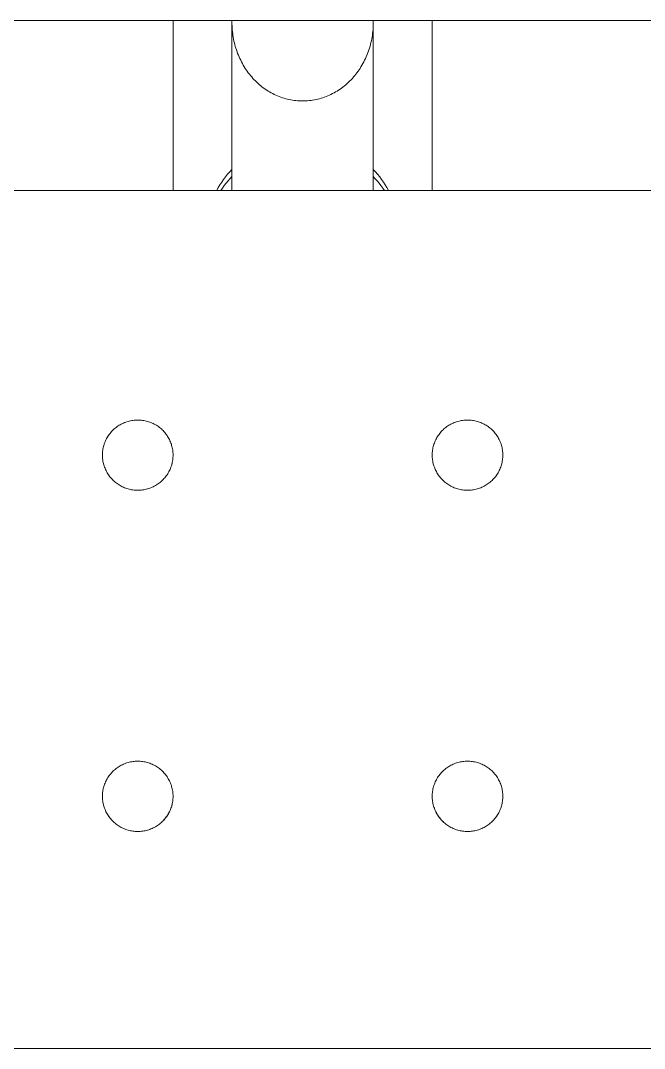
# Model space of a CAD drawing. Header units: millimetres. Extents: x -253 to 4295, y -442 to 2895.
# Drawn here: x 1480 to 1612.4, y 1041.9 to 1260 of the extents above; entities that cross this region are included whole.
import ezdxf

# ---------------------------------------------------------------- set-up
doc = ezdxf.new("R2010")
doc.units = ezdxf.units.MM
doc.layers.add('ZANO_R', color=7, linetype='Continuous', lineweight=0)

msp = doc.modelspace()

# ---------------------------------------------------------------- linework, layer by layer
at = {"layer": 'ZANO_R'}
for p, q in [((1734.83, 1260.02), (-45.17, 1260.02)), ((1512.33, 1223.97), (1512.33, 1260.02)), ((1524.83, 1255.82), (1524.83, 1260.02)), ((1524.83, 1259.34), (1524.84, 1258.93)), ((1524.83, 1223.97), (1524.83, 1259.34)), ((1524.84, 1258.93), (1524.86, 1258.52)), ((1524.86, 1258.52), (1524.89, 1258.11)), ((1554.78, 1258.13), (1554.8, 1258.53)), ((1554.8, 1258.53), (1554.82, 1258.94)), ((1554.82, 1258.94), (1554.83, 1259.34)), ((1554.83, 1254.67), (1554.83, 1260.02)), ((1554.83, 1223.97), (1554.83, 1259.34)), ((1567.33, 1223.97), (1567.33, 1260.02)), ((1524.89, 1258.11), (1524.93, 1257.7)), ((1524.93, 1257.7), (1524.98, 1257.29)), ((1524.98, 1257.29), (1525.03, 1256.88)), ((1525.03, 1256.88), (1525.1, 1256.47)), ((1525.1, 1256.47), (1525.17, 1256.07)), ((1554.51, 1256.14), (1554.58, 1256.53)), ((1554.58, 1256.53), (1554.64, 1256.93)), ((1554.64, 1256.93), (1554.69, 1257.33)), ((1554.69, 1257.33), (1554.74, 1257.73)), ((1554.74, 1257.73), (1554.78, 1258.13)), ((1524.83, 1254.67), (1524.83, 1255.44)), ((1524.83, 1254.67), (1524.83, 1254.7)), ((1524.83, 1253.89), (1524.83, 1254.28)), ((1525.17, 1256.07), (1525.25, 1255.68)), ((1525.25, 1255.68), (1525.34, 1255.3)), ((1525.34, 1255.3), (1525.44, 1254.92)), ((1525.44, 1254.92), (1525.54, 1254.54)), ((1525.54, 1254.54), (1525.65, 1254.16)), ((1525.65, 1254.16), (1525.77, 1253.79)), ((1553.9, 1253.8), (1554.02, 1254.18)), ((1554.02, 1254.18), (1554.14, 1254.57)), ((1554.14, 1254.57), (1554.24, 1254.96)), ((1554.24, 1254.96), (1554.34, 1255.35)), ((1554.34, 1255.35), (1554.43, 1255.74)), ((1554.43, 1255.74), (1554.51, 1256.14)), ((1524.83, 1252.75), (1524.83, 1253.13)), ((1524.83, 1251.62), (1524.83, 1252)), ((1525.77, 1253.79), (1525.9, 1253.41)), ((1525.9, 1253.41), (1526.04, 1253.04)), ((1526.04, 1253.04), (1526.19, 1252.67)), ((1526.19, 1252.67), (1526.34, 1252.31)), ((1526.34, 1252.31), (1526.51, 1251.95)), ((1526.51, 1251.95), (1526.68, 1251.59)), ((1552.99, 1251.59), (1553.16, 1251.95)), ((1553.16, 1251.95), (1553.32, 1252.31)), ((1553.32, 1252.31), (1553.48, 1252.68)), ((1553.48, 1252.68), (1553.63, 1253.04)), ((1553.63, 1253.04), (1553.77, 1253.42)), ((1553.77, 1253.42), (1553.9, 1253.8)), ((1554.83, 1252.75), (1554.83, 1253.51)), ((1554.83, 1252), (1554.83, 1252.37)), ((1524.83, 1250.51), (1524.83, 1251.25)), ((1524.83, 1249.41), (1524.83, 1249.77)), ((1526.68, 1251.59), (1526.86, 1251.24)), ((1526.86, 1251.24), (1527.04, 1250.89)), ((1527.04, 1250.89), (1527.24, 1250.54)), ((1527.24, 1250.54), (1527.44, 1250.2)), ((1527.44, 1250.2), (1527.65, 1249.88)), ((1527.65, 1249.88), (1527.86, 1249.56)), ((1551.81, 1249.56), (1552.02, 1249.88)), ((1552.02, 1249.88), (1552.22, 1250.2)), ((1552.22, 1250.2), (1552.43, 1250.54)), ((1552.43, 1250.54), (1552.62, 1250.89)), ((1552.62, 1250.89), (1552.81, 1251.24)), ((1552.81, 1251.24), (1552.99, 1251.59)), ((1554.83, 1250.51), (1554.83, 1251.25)), ((1524.83, 1248.68), (1524.83, 1249.05)), ((1524.83, 1247.97), (1524.83, 1248.33)), ((1524.83, 1248.26), (1524.83, 1248.33)), ((1527.86, 1249.56), (1528.08, 1249.25)), ((1528.08, 1249.25), (1528.3, 1248.94)), ((1528.3, 1248.94), (1528.54, 1248.64)), ((1528.54, 1248.64), (1528.77, 1248.34)), ((1528.77, 1248.34), (1529.02, 1248.05)), ((1529.02, 1248.05), (1529.28, 1247.76)), ((1529.28, 1247.76), (1529.54, 1247.48)), ((1529.54, 1247.48), (1529.81, 1247.2)), ((1549.85, 1247.2), (1550.13, 1247.48)), ((1550.13, 1247.48), (1550.39, 1247.76)), ((1550.39, 1247.76), (1550.64, 1248.05)), ((1550.64, 1248.05), (1550.89, 1248.34)), ((1550.89, 1248.34), (1551.13, 1248.64)), ((1551.13, 1248.64), (1551.36, 1248.94)), ((1551.36, 1248.94), (1551.59, 1249.25)), ((1551.59, 1249.25), (1551.81, 1249.56)), ((1554.83, 1248.68), (1554.83, 1249.41)), ((1554.83, 1247.61), (1554.83, 1247.97)), ((1524.83, 1246.55), (1524.83, 1247.26)), ((1524.83, 1245.86), (1524.83, 1246.2)), ((1524.83, 1245.17), (1524.83, 1245.51)), ((1529.81, 1247.2), (1530.09, 1246.93)), ((1530.09, 1246.93), (1530.38, 1246.67)), ((1530.38, 1246.67), (1530.67, 1246.41)), ((1530.67, 1246.41), (1530.97, 1246.16)), ((1530.97, 1246.16), (1531.27, 1245.92)), ((1531.27, 1245.92), (1531.59, 1245.69)), ((1531.59, 1245.69), (1531.89, 1245.47)), ((1531.89, 1245.47), (1532.2, 1245.27)), ((1547.47, 1245.27), (1547.78, 1245.47)), ((1547.78, 1245.47), (1548.08, 1245.69)), ((1548.08, 1245.69), (1548.39, 1245.92)), ((1548.39, 1245.92), (1548.7, 1246.16)), ((1548.7, 1246.16), (1549, 1246.41)), ((1549, 1246.41), (1549.29, 1246.67)), ((1549.29, 1246.67), (1549.57, 1246.93)), ((1549.57, 1246.93), (1549.85, 1247.2)), ((1554.83, 1246.55), (1554.83, 1246.9)), ((1554.83, 1245.17), (1554.83, 1245.51)), ((1524.83, 1244.14), (1524.83, 1244.82)), ((1524.83, 1244.14), (1524.83, 1244.39)), ((1524.83, 1242.47), (1524.83, 1243.14)), ((1532.2, 1245.27), (1532.51, 1245.07)), ((1532.51, 1245.07), (1532.83, 1244.87)), ((1532.83, 1244.87), (1533.16, 1244.69)), ((1533.16, 1244.69), (1533.48, 1244.52)), ((1533.48, 1244.52), (1533.82, 1244.35)), ((1533.82, 1244.35), (1534.15, 1244.19)), ((1534.15, 1244.19), (1534.5, 1244.04)), ((1534.5, 1244.04), (1534.85, 1243.9)), ((1534.85, 1243.9), (1535.2, 1243.77)), ((1535.2, 1243.77), (1535.55, 1243.65)), ((1535.55, 1243.65), (1535.91, 1243.53)), ((1535.91, 1243.53), (1536.27, 1243.43)), ((1536.27, 1243.43), (1536.63, 1243.34)), ((1536.63, 1243.34), (1537, 1243.25)), ((1537, 1243.25), (1537.35, 1243.19)), ((1537.35, 1243.19), (1537.7, 1243.12)), ((1537.7, 1243.12), (1538.05, 1243.07)), ((1541.61, 1243.07), (1541.96, 1243.12)), ((1541.96, 1243.12), (1542.32, 1243.19)), ((1542.32, 1243.19), (1542.67, 1243.25)), ((1542.67, 1243.25), (1543.03, 1243.34)), ((1543.03, 1243.34), (1543.39, 1243.43)), ((1543.39, 1243.43), (1543.76, 1243.53)), ((1543.76, 1243.53), (1544.11, 1243.65)), ((1544.11, 1243.65), (1544.47, 1243.77)), ((1544.47, 1243.77), (1544.82, 1243.9)), ((1544.82, 1243.9), (1545.17, 1244.04)), ((1545.17, 1244.04), (1545.51, 1244.19)), ((1545.51, 1244.19), (1545.85, 1244.35)), ((1545.85, 1244.35), (1546.18, 1244.52)), ((1546.18, 1244.52), (1546.51, 1244.69)), ((1546.51, 1244.69), (1546.83, 1244.87)), ((1546.83, 1244.87), (1547.15, 1245.07)), ((1547.15, 1245.07), (1547.47, 1245.27)), ((1554.83, 1244.48), (1554.83, 1244.82)), ((1554.83, 1243.47), (1554.83, 1243.81)), ((1524.83, 1242.8), (1524.83, 1242.83)), ((1524.83, 1240.84), (1524.83, 1241.48)), ((1524.83, 1241.16), (1524.83, 1241.26)), ((1524.83, 1241.26), (1524.83, 1238.12)), ((1538.05, 1243.07), (1538.41, 1243.03)), ((1538.41, 1243.03), (1538.76, 1243)), ((1538.76, 1243), (1539.12, 1242.98)), ((1539.12, 1242.98), (1539.48, 1242.96)), ((1539.48, 1242.96), (1539.83, 1242.96)), ((1539.83, 1242.96), (1540.19, 1242.96)), ((1540.19, 1242.96), (1540.55, 1242.98)), ((1540.55, 1242.98), (1540.9, 1243)), ((1540.9, 1243), (1541.26, 1243.03)), ((1541.26, 1243.03), (1541.61, 1243.07)), ((1554.83, 1242.47), (1554.83, 1242.8)), ((1554.83, 1241.81), (1554.83, 1242.14)), ((1554.83, 1240.52), (1554.83, 1241.16)), ((1554.83, 1241.16), (1554.83, 1228.62)), ((1524.83, 1240.84), (1524.83, 1240.52)), ((1524.83, 1239.25), (1524.83, 1239.88)), ((1524.83, 1239.56), (1524.83, 1239.69)), ((1524.83, 1239.25), (1524.83, 1238.94)), ((1554.83, 1240.81), (1554.83, 1239.56)), ((1554.83, 1238.94), (1554.83, 1239.56)), ((1524.83, 1237.71), (1524.83, 1238.32)), ((1524.83, 1238.01), (1524.83, 1238.12)), ((1524.83, 1238.11), (1524.83, 1234.96)), ((1524.83, 1237.71), (1524.83, 1237.4)), ((1524.83, 1236.21), (1524.83, 1236.8)), ((1554.83, 1238.49), (1554.83, 1238.01)), ((1554.83, 1237.4), (1554.83, 1238.01)), ((1554.83, 1236.8), (1554.83, 1236.51)), ((1524.83, 1236.51), (1524.83, 1236.54)), ((1524.83, 1235.92), (1524.83, 1235.63)), ((1524.83, 1234.76), (1524.83, 1235.05)), ((1524.83, 1234.84), (1524.83, 1231.78)), ((1524.83, 1234.48), (1524.83, 1234.2)), ((1554.83, 1236.21), (1554.83, 1236.51)), ((1554.83, 1235.63), (1554.83, 1235.92)), ((1554.83, 1234.76), (1554.83, 1235.05)), ((1554.83, 1235.05), (1554.83, 1234.96)), ((1554.83, 1234.2), (1554.83, 1234.48)), ((1524.83, 1233.09), (1524.83, 1233.64)), ((1524.83, 1233.36), (1524.83, 1233.37)), ((1524.83, 1232.81), (1524.83, 1232.54)), ((1554.83, 1233.64), (1554.83, 1233.36)), ((1554.83, 1233.09), (1554.83, 1233.36)), ((1554.83, 1232.54), (1554.83, 1232.81)), ((1524.83, 1231.48), (1524.83, 1232.01)), ((1524.83, 1231.74), (1524.83, 1230.18)), ((1524.83, 1231.22), (1524.83, 1230.96)), ((1524.83, 1229.94), (1524.83, 1230.19)), ((1524.83, 1229.94), (1524.83, 1230.18)), ((1524.83, 1230.18), (1524.83, 1228.62)), ((1554.83, 1231.48), (1554.83, 1232.01)), ((1554.83, 1232.01), (1554.83, 1231.79)), ((1554.83, 1230.96), (1554.83, 1231.22)), ((1554.83, 1229.94), (1554.83, 1230.19)), ((1554.83, 1230.19), (1554.83, 1230.19)), ((1523.91, 1227.4), (1524.36, 1227.92)), ((1524.36, 1227.92), (1524.83, 1228.43)), ((1524.83, 1229.69), (1524.83, 1229.44)), ((1524.83, 1228), (1524.83, 1228.71)), ((1524.83, 1228.43), (1524.83, 1227.06)), ((1524.83, 1228), (1524.83, 1227.77)), ((1554.83, 1229.44), (1554.83, 1229.69)), ((1554.83, 1227.77), (1554.83, 1228.71)), ((1554.83, 1228.43), (1555.3, 1227.92)), ((1554.83, 1228.43), (1554.83, 1227.06)), ((1555.3, 1227.92), (1555.75, 1227.4)), ((1522.29, 1225.16), (1522.66, 1225.74)), ((1522.66, 1225.74), (1523.06, 1226.31)), ((1523.06, 1226.31), (1523.48, 1226.86)), ((1523.48, 1226.86), (1523.91, 1227.4)), ((1523.59, 1225.5), (1523.99, 1225.99)), ((1523.99, 1225.99), (1524.4, 1226.47)), ((1524.4, 1226.47), (1524.83, 1226.93)), ((1524.83, 1226.63), (1524.83, 1227.31)), ((1524.83, 1226.93), (1524.83, 1225.49)), ((1524.83, 1226.41), (1524.83, 1226.19)), ((1554.83, 1226.63), (1554.83, 1227.31)), ((1554.83, 1226.93), (1555.26, 1226.47)), ((1554.83, 1226.93), (1554.83, 1223.97)), ((1554.83, 1226.19), (1554.83, 1226.41)), ((1555.26, 1226.47), (1555.68, 1225.99)), ((1555.68, 1225.99), (1556.08, 1225.5)), ((1555.75, 1227.4), (1556.19, 1226.86)), ((1556.19, 1226.86), (1556.6, 1226.31)), ((1556.6, 1226.31), (1557, 1225.74)), ((1557, 1225.74), (1557.38, 1225.16)), ((-45.17, 1223.97), (1734.83, 1223.97)), ((1521.59, 1223.97), (1521.93, 1224.57)), ((1521.93, 1224.57), (1522.29, 1225.16)), ((1522.48, 1223.97), (1522.84, 1224.49)), ((1522.84, 1224.49), (1523.21, 1225)), ((1523.21, 1225), (1523.59, 1225.5)), ((1524.83, 1225.33), (1524.83, 1225.54)), ((1524.83, 1225.33), (1524.83, 1225.37)), ((1524.83, 1225.37), (1524.83, 1223.97)), ((1524.83, 1224.92), (1524.83, 1224.71)), ((1524.83, 1224.51), (1524.83, 1223.97)), ((1524.83, 1223.97), (1524.83, 1224.31)), ((1554.83, 1225.33), (1554.83, 1225.54)), ((1554.83, 1225.38), (1554.83, 1225.33)), ((1554.83, 1224.71), (1554.83, 1224.92)), ((1554.83, 1223.97), (1554.83, 1224.51)), ((1556.08, 1225.5), (1556.46, 1225)), ((1556.46, 1225), (1556.83, 1224.49)), ((1556.83, 1224.49), (1557.18, 1223.97)), ((1557.38, 1225.16), (1557.74, 1224.57)), ((1557.74, 1224.57), (1558.08, 1223.97)), ((1499.83, 1173.37), (1499.64, 1173.19)), ((1500.02, 1173.54), (1499.83, 1173.37)), ((1500.23, 1173.7), (1500.02, 1173.54)), ((1500.44, 1173.86), (1500.23, 1173.7)), ((1500.65, 1174.01), (1500.44, 1173.86)), ((1500.87, 1174.15), (1500.65, 1174.01)), ((1501.09, 1174.28), (1500.87, 1174.15)), ((1501.32, 1174.41), (1501.09, 1174.28)), ((1501.56, 1174.52), (1501.32, 1174.41)), ((1501.79, 1174.63), (1501.56, 1174.52)), ((1502.03, 1174.73), (1501.79, 1174.63)), ((1502.28, 1174.83), (1502.03, 1174.73)), ((1502.52, 1174.91), (1502.28, 1174.83)), ((1502.77, 1174.98), (1502.52, 1174.91)), ((1503.03, 1175.05), (1502.77, 1174.98)), ((1503.28, 1175.11), (1503.03, 1175.05)), ((1503.54, 1175.16), (1503.28, 1175.11)), ((1503.79, 1175.2), (1503.54, 1175.16)), ((1504.05, 1175.23), (1503.79, 1175.2)), ((1504.31, 1175.25), (1504.05, 1175.23)), ((1504.57, 1175.26), (1504.31, 1175.25)), ((1504.83, 1175.27), (1504.57, 1175.26)), ((1505.09, 1175.26), (1504.83, 1175.27)), ((1505.35, 1175.25), (1505.09, 1175.26)), ((1505.61, 1175.23), (1505.35, 1175.25)), ((1505.87, 1175.2), (1505.61, 1175.23)), ((1506.13, 1175.16), (1505.87, 1175.2)), ((1506.39, 1175.11), (1506.13, 1175.16)), ((1506.64, 1175.05), (1506.39, 1175.11)), ((1506.89, 1174.98), (1506.64, 1175.05)), ((1507.14, 1174.91), (1506.89, 1174.98)), ((1507.39, 1174.83), (1507.14, 1174.91)), ((1507.63, 1174.73), (1507.39, 1174.83)), ((1507.87, 1174.63), (1507.63, 1174.73)), ((1508.11, 1174.52), (1507.87, 1174.63)), ((1508.34, 1174.41), (1508.11, 1174.52)), ((1508.57, 1174.28), (1508.34, 1174.41)), ((1508.8, 1174.15), (1508.57, 1174.28)), ((1509.01, 1174.01), (1508.8, 1174.15)), ((1509.23, 1173.86), (1509.01, 1174.01)), ((1509.44, 1173.7), (1509.23, 1173.86)), ((1509.64, 1173.54), (1509.44, 1173.7)), ((1509.84, 1173.37), (1509.64, 1173.54)), ((1510.03, 1173.19), (1509.84, 1173.37)), ((1569.64, 1173.19), (1569.83, 1173.37)), ((1569.83, 1173.37), (1570.02, 1173.54)), ((1570.02, 1173.54), (1570.23, 1173.7)), ((1570.23, 1173.7), (1570.44, 1173.86)), ((1570.44, 1173.86), (1570.65, 1174.01)), ((1570.65, 1174.01), (1570.87, 1174.15)), ((1570.87, 1174.15), (1571.09, 1174.28)), ((1571.09, 1174.28), (1571.32, 1174.41)), ((1571.32, 1174.41), (1571.56, 1174.52)), ((1571.56, 1174.52), (1571.79, 1174.63)), ((1571.79, 1174.63), (1572.03, 1174.73)), ((1572.03, 1174.73), (1572.28, 1174.83)), ((1572.28, 1174.83), (1572.52, 1174.91)), ((1572.52, 1174.91), (1572.77, 1174.98)), ((1572.77, 1174.98), (1573.03, 1175.05)), ((1573.03, 1175.05), (1573.28, 1175.11)), ((1573.28, 1175.11), (1573.54, 1175.16)), ((1573.54, 1175.16), (1573.79, 1175.2)), ((1573.79, 1175.2), (1574.05, 1175.23)), ((1574.05, 1175.23), (1574.31, 1175.25)), ((1574.31, 1175.25), (1574.57, 1175.26)), ((1574.57, 1175.26), (1574.83, 1175.27)), ((1574.83, 1175.27), (1575.09, 1175.26)), ((1575.09, 1175.26), (1575.35, 1175.25)), ((1575.35, 1175.25), (1575.61, 1175.23)), ((1575.61, 1175.23), (1575.87, 1175.2)), ((1575.87, 1175.2), (1576.13, 1175.16)), ((1576.13, 1175.16), (1576.39, 1175.11)), ((1576.39, 1175.11), (1576.64, 1175.05)), ((1576.64, 1175.05), (1576.89, 1174.98)), ((1576.89, 1174.98), (1577.14, 1174.91)), ((1577.14, 1174.91), (1577.39, 1174.83)), ((1577.39, 1174.83), (1577.63, 1174.73)), ((1577.63, 1174.73), (1577.87, 1174.63)), ((1577.87, 1174.63), (1578.11, 1174.52)), ((1578.11, 1174.52), (1578.34, 1174.41)), ((1578.34, 1174.41), (1578.57, 1174.28)), ((1578.57, 1174.28), (1578.8, 1174.15)), ((1578.8, 1174.15), (1579.01, 1174.01)), ((1579.01, 1174.01), (1579.23, 1173.86)), ((1579.23, 1173.86), (1579.44, 1173.7)), ((1579.44, 1173.7), (1579.64, 1173.54)), ((1579.64, 1173.54), (1579.84, 1173.37)), ((1579.84, 1173.37), (1580.03, 1173.19)), ((1498.22, 1171.33), (1498.1, 1171.1)), ((1498.35, 1171.56), (1498.22, 1171.33)), ((1498.48, 1171.78), (1498.35, 1171.56)), ((1498.63, 1172), (1498.48, 1171.78)), ((1498.78, 1172.21), (1498.63, 1172)), ((1498.94, 1172.42), (1498.78, 1172.21)), ((1499.1, 1172.62), (1498.94, 1172.42)), ((1499.27, 1172.82), (1499.1, 1172.62)), ((1499.45, 1173.01), (1499.27, 1172.82)), ((1499.64, 1173.19), (1499.45, 1173.01)), ((1510.21, 1173.01), (1510.03, 1173.19)), ((1510.39, 1172.82), (1510.21, 1173.01)), ((1510.57, 1172.62), (1510.39, 1172.82)), ((1510.73, 1172.42), (1510.57, 1172.62)), ((1510.89, 1172.21), (1510.73, 1172.42)), ((1511.04, 1172), (1510.89, 1172.21)), ((1511.18, 1171.78), (1511.04, 1172)), ((1511.32, 1171.56), (1511.18, 1171.78)), ((1511.44, 1171.33), (1511.32, 1171.56)), ((1511.56, 1171.1), (1511.44, 1171.33)), ((1568.1, 1171.1), (1568.22, 1171.33)), ((1568.22, 1171.33), (1568.35, 1171.56)), ((1568.35, 1171.56), (1568.48, 1171.78)), ((1568.48, 1171.78), (1568.63, 1172)), ((1568.63, 1172), (1568.78, 1172.21)), ((1568.78, 1172.21), (1568.94, 1172.42)), ((1568.94, 1172.42), (1569.1, 1172.62)), ((1569.1, 1172.62), (1569.27, 1172.82)), ((1569.27, 1172.82), (1569.45, 1173.01)), ((1569.45, 1173.01), (1569.64, 1173.19)), ((1580.03, 1173.19), (1580.21, 1173.01)), ((1580.21, 1173.01), (1580.39, 1172.82)), ((1580.39, 1172.82), (1580.57, 1172.62)), ((1580.57, 1172.62), (1580.73, 1172.42)), ((1580.73, 1172.42), (1580.89, 1172.21)), ((1580.89, 1172.21), (1581.04, 1172)), ((1581.04, 1172), (1581.18, 1171.78)), ((1581.18, 1171.78), (1581.32, 1171.56)), ((1581.32, 1171.56), (1581.44, 1171.33)), ((1581.44, 1171.33), (1581.56, 1171.1)), ((1497.45, 1169.12), (1497.41, 1168.87)), ((1497.5, 1169.38), (1497.45, 1169.12)), ((1497.56, 1169.63), (1497.5, 1169.38)), ((1497.63, 1169.89), (1497.56, 1169.63)), ((1497.71, 1170.13), (1497.63, 1169.89)), ((1497.79, 1170.38), (1497.71, 1170.13)), ((1497.89, 1170.62), (1497.79, 1170.38)), ((1497.99, 1170.86), (1497.89, 1170.62)), ((1498.1, 1171.1), (1497.99, 1170.86)), ((1511.67, 1170.86), (1511.56, 1171.1)), ((1511.78, 1170.62), (1511.67, 1170.86)), ((1511.87, 1170.38), (1511.78, 1170.62)), ((1511.96, 1170.13), (1511.87, 1170.38)), ((1512.03, 1169.89), (1511.96, 1170.13)), ((1512.1, 1169.63), (1512.03, 1169.89)), ((1512.16, 1169.38), (1512.1, 1169.63)), ((1512.21, 1169.12), (1512.16, 1169.38)), ((1512.26, 1168.87), (1512.21, 1169.12)), ((1567.41, 1168.87), (1567.45, 1169.12)), ((1567.45, 1169.12), (1567.5, 1169.38)), ((1567.5, 1169.38), (1567.56, 1169.63)), ((1567.56, 1169.63), (1567.63, 1169.89)), ((1567.63, 1169.89), (1567.71, 1170.13)), ((1567.71, 1170.13), (1567.79, 1170.38)), ((1567.79, 1170.38), (1567.89, 1170.62)), ((1567.89, 1170.62), (1567.99, 1170.86)), ((1567.99, 1170.86), (1568.1, 1171.1)), ((1581.56, 1171.1), (1581.67, 1170.86)), ((1581.67, 1170.86), (1581.78, 1170.62)), ((1581.78, 1170.62), (1581.87, 1170.38)), ((1581.87, 1170.38), (1581.96, 1170.13)), ((1581.96, 1170.13), (1582.03, 1169.89)), ((1582.03, 1169.89), (1582.1, 1169.63)), ((1582.1, 1169.63), (1582.16, 1169.38)), ((1582.16, 1169.38), (1582.21, 1169.12)), ((1582.21, 1169.12), (1582.26, 1168.87)), ((1497.34, 1168.09), (1497.33, 1167.83)), ((1497.34, 1167.57), (1497.33, 1167.83)), ((1497.35, 1168.35), (1497.34, 1168.09)), ((1497.35, 1167.31), (1497.34, 1167.57)), ((1497.38, 1168.61), (1497.35, 1168.35)), ((1497.38, 1167.05), (1497.35, 1167.31)), ((1497.41, 1168.87), (1497.38, 1168.61)), ((1497.41, 1166.79), (1497.38, 1167.05)), ((1497.45, 1166.53), (1497.41, 1166.79)), ((1512.26, 1166.79), (1512.22, 1166.53)), ((1512.29, 1168.61), (1512.26, 1168.87)), ((1512.29, 1167.05), (1512.26, 1166.79)), ((1512.31, 1168.35), (1512.29, 1168.61)), ((1512.31, 1167.31), (1512.29, 1167.05)), ((1512.33, 1168.09), (1512.31, 1168.35)), ((1512.33, 1167.57), (1512.31, 1167.31)), ((1512.33, 1167.83), (1512.33, 1168.09)), ((1512.33, 1167.83), (1512.33, 1167.57)), ((1567.33, 1167.83), (1567.34, 1168.09)), ((1567.34, 1167.57), (1567.33, 1167.83)), ((1567.34, 1168.09), (1567.35, 1168.35)), ((1567.35, 1167.31), (1567.34, 1167.57)), ((1567.35, 1168.35), (1567.38, 1168.61)), ((1567.38, 1167.05), (1567.35, 1167.31)), ((1567.38, 1168.61), (1567.41, 1168.87)), ((1567.41, 1166.79), (1567.38, 1167.05)), ((1567.45, 1166.53), (1567.41, 1166.79)), ((1582.26, 1166.79), (1582.22, 1166.53)), ((1582.26, 1168.87), (1582.29, 1168.61)), ((1582.29, 1167.05), (1582.26, 1166.79)), ((1582.29, 1168.61), (1582.31, 1168.35)), ((1582.31, 1167.31), (1582.29, 1167.05)), ((1582.31, 1168.35), (1582.33, 1168.09)), ((1582.33, 1167.57), (1582.31, 1167.31)), ((1582.33, 1168.09), (1582.33, 1167.83)), ((1582.33, 1167.83), (1582.33, 1167.57)), ((1497.5, 1166.27), (1497.45, 1166.53)), ((1497.56, 1166.02), (1497.5, 1166.27)), ((1497.53, 1166.13), (1497.57, 1165.95)), ((1497.63, 1165.77), (1497.56, 1166.02)), ((1497.57, 1165.95), (1497.62, 1165.78)), ((1497.7, 1165.52), (1497.63, 1165.77)), ((1497.79, 1165.27), (1497.7, 1165.52)), ((1497.88, 1165.03), (1497.79, 1165.27)), ((1497.99, 1164.79), (1497.88, 1165.03)), ((1498.1, 1164.55), (1497.99, 1164.79)), ((1511.68, 1164.79), (1511.57, 1164.55)), ((1511.78, 1165.03), (1511.68, 1164.79)), ((1511.88, 1165.27), (1511.78, 1165.03)), ((1511.96, 1165.52), (1511.88, 1165.27)), ((1512.04, 1165.77), (1511.96, 1165.52)), ((1512.11, 1166.02), (1512.04, 1165.77)), ((1512.04, 1165.78), (1512.09, 1165.95)), ((1512.09, 1165.95), (1512.13, 1166.13)), ((1512.17, 1166.27), (1512.11, 1166.02)), ((1512.22, 1166.53), (1512.17, 1166.27)), ((1567.5, 1166.27), (1567.45, 1166.53)), ((1567.56, 1166.02), (1567.5, 1166.27)), ((1567.57, 1165.95), (1567.53, 1166.13)), ((1567.63, 1165.77), (1567.56, 1166.02)), ((1567.62, 1165.78), (1567.57, 1165.95)), ((1567.7, 1165.52), (1567.63, 1165.77)), ((1567.79, 1165.27), (1567.7, 1165.52)), ((1567.88, 1165.03), (1567.79, 1165.27)), ((1567.99, 1164.79), (1567.88, 1165.03)), ((1568.1, 1164.55), (1567.99, 1164.79)), ((1581.68, 1164.79), (1581.57, 1164.55)), ((1581.78, 1165.03), (1581.68, 1164.79)), ((1581.88, 1165.27), (1581.78, 1165.03)), ((1581.96, 1165.52), (1581.88, 1165.27)), ((1582.04, 1165.77), (1581.96, 1165.52)), ((1582.11, 1166.02), (1582.04, 1165.77)), ((1582.09, 1165.95), (1582.04, 1165.78)), ((1582.13, 1166.13), (1582.09, 1165.95)), ((1582.17, 1166.27), (1582.11, 1166.02)), ((1582.22, 1166.53), (1582.17, 1166.27)), ((1498.22, 1164.32), (1498.1, 1164.55)), ((1498.34, 1164.09), (1498.22, 1164.32)), ((1498.48, 1163.87), (1498.34, 1164.09)), ((1498.62, 1163.65), (1498.48, 1163.87)), ((1498.77, 1163.43), (1498.62, 1163.65)), ((1498.93, 1163.22), (1498.77, 1163.43)), ((1499.09, 1163.02), (1498.93, 1163.22)), ((1499.27, 1162.83), (1499.09, 1163.02)), ((1499.44, 1162.63), (1499.27, 1162.83)), ((1499.63, 1162.45), (1499.44, 1162.63)), ((1499.82, 1162.27), (1499.63, 1162.45)), ((1510.04, 1162.45), (1509.84, 1162.27)), ((1510.22, 1162.63), (1510.04, 1162.45)), ((1510.4, 1162.83), (1510.22, 1162.63)), ((1510.57, 1163.02), (1510.4, 1162.83)), ((1510.74, 1163.22), (1510.57, 1163.02)), ((1510.89, 1163.43), (1510.74, 1163.22)), ((1511.04, 1163.65), (1510.89, 1163.43)), ((1511.19, 1163.87), (1511.04, 1163.65)), ((1511.32, 1164.09), (1511.19, 1163.87)), ((1511.45, 1164.32), (1511.32, 1164.09)), ((1511.57, 1164.55), (1511.45, 1164.32)), ((1568.22, 1164.32), (1568.1, 1164.55)), ((1568.34, 1164.09), (1568.22, 1164.32)), ((1568.48, 1163.87), (1568.34, 1164.09)), ((1568.62, 1163.65), (1568.48, 1163.87)), ((1568.77, 1163.43), (1568.62, 1163.65)), ((1568.93, 1163.22), (1568.77, 1163.43)), ((1569.09, 1163.02), (1568.93, 1163.22)), ((1569.27, 1162.83), (1569.09, 1163.02)), ((1569.45, 1162.63), (1569.27, 1162.83)), ((1569.63, 1162.45), (1569.45, 1162.63)), ((1569.82, 1162.27), (1569.63, 1162.45)), ((1580.04, 1162.45), (1579.84, 1162.27)), ((1580.22, 1162.63), (1580.04, 1162.45)), ((1580.4, 1162.83), (1580.22, 1162.63)), ((1580.57, 1163.02), (1580.4, 1162.83)), ((1580.74, 1163.22), (1580.57, 1163.02)), ((1580.89, 1163.43), (1580.74, 1163.22)), ((1581.04, 1163.65), (1580.89, 1163.43)), ((1581.19, 1163.87), (1581.04, 1163.65)), ((1581.32, 1164.09), (1581.19, 1163.87)), ((1581.45, 1164.32), (1581.32, 1164.09)), ((1581.57, 1164.55), (1581.45, 1164.32)), ((1500.02, 1162.1), (1499.82, 1162.27)), ((1500.22, 1161.94), (1500.02, 1162.1)), ((1500.43, 1161.78), (1500.22, 1161.94)), ((1500.65, 1161.63), (1500.43, 1161.78)), ((1500.87, 1161.49), (1500.65, 1161.63)), ((1501.09, 1161.36), (1500.87, 1161.49)), ((1501.32, 1161.23), (1501.09, 1161.36)), ((1501.55, 1161.11), (1501.32, 1161.23)), ((1501.79, 1161), (1501.55, 1161.11)), ((1502.03, 1160.9), (1501.79, 1161)), ((1502.27, 1160.81), (1502.03, 1160.9)), ((1502.52, 1160.72), (1502.27, 1160.81)), ((1502.77, 1160.65), (1502.52, 1160.72)), ((1503.02, 1160.58), (1502.77, 1160.65)), ((1503.28, 1160.52), (1503.02, 1160.58)), ((1503.53, 1160.47), (1503.28, 1160.52)), ((1503.79, 1160.43), (1503.53, 1160.47)), ((1504.05, 1160.4), (1503.79, 1160.43)), ((1504.31, 1160.38), (1504.05, 1160.4)), ((1504.57, 1160.37), (1504.31, 1160.38)), ((1504.83, 1160.36), (1504.57, 1160.37)), ((1505.09, 1160.37), (1504.83, 1160.36)), ((1505.35, 1160.38), (1505.09, 1160.37)), ((1505.62, 1160.4), (1505.35, 1160.38)), ((1505.87, 1160.43), (1505.62, 1160.4)), ((1506.13, 1160.47), (1505.87, 1160.43)), ((1506.39, 1160.52), (1506.13, 1160.47)), ((1506.64, 1160.58), (1506.39, 1160.52)), ((1506.9, 1160.65), (1506.64, 1160.58)), ((1507.15, 1160.72), (1506.9, 1160.65)), ((1507.39, 1160.81), (1507.15, 1160.72)), ((1507.64, 1160.9), (1507.39, 1160.81)), ((1507.88, 1161), (1507.64, 1160.9)), ((1508.11, 1161.11), (1507.88, 1161)), ((1508.35, 1161.23), (1508.11, 1161.11)), ((1508.58, 1161.36), (1508.35, 1161.23)), ((1508.8, 1161.49), (1508.58, 1161.36)), ((1509.02, 1161.63), (1508.8, 1161.49)), ((1509.23, 1161.78), (1509.02, 1161.63)), ((1509.44, 1161.94), (1509.23, 1161.78)), ((1509.65, 1162.1), (1509.44, 1161.94)), ((1509.84, 1162.27), (1509.65, 1162.1)), ((1570.02, 1162.1), (1569.82, 1162.27)), ((1570.22, 1161.94), (1570.02, 1162.1)), ((1570.43, 1161.78), (1570.22, 1161.94)), ((1570.65, 1161.63), (1570.43, 1161.78)), ((1570.87, 1161.49), (1570.65, 1161.63)), ((1571.09, 1161.36), (1570.87, 1161.49)), ((1571.32, 1161.23), (1571.09, 1161.36)), ((1571.55, 1161.11), (1571.32, 1161.23)), ((1571.79, 1161), (1571.55, 1161.11)), ((1572.03, 1160.9), (1571.79, 1161)), ((1572.27, 1160.81), (1572.03, 1160.9)), ((1572.52, 1160.72), (1572.27, 1160.81)), ((1572.77, 1160.65), (1572.52, 1160.72)), ((1573.02, 1160.58), (1572.77, 1160.65)), ((1573.28, 1160.52), (1573.02, 1160.58)), ((1573.53, 1160.47), (1573.28, 1160.52)), ((1573.79, 1160.43), (1573.53, 1160.47)), ((1574.05, 1160.4), (1573.79, 1160.43)), ((1574.31, 1160.38), (1574.05, 1160.4)), ((1574.57, 1160.37), (1574.31, 1160.38)), ((1574.83, 1160.36), (1574.57, 1160.37)), ((1575.09, 1160.37), (1574.83, 1160.36)), ((1575.35, 1160.38), (1575.09, 1160.37)), ((1575.62, 1160.4), (1575.35, 1160.38)), ((1575.87, 1160.43), (1575.62, 1160.4)), ((1576.13, 1160.47), (1575.87, 1160.43)), ((1576.39, 1160.52), (1576.13, 1160.47)), ((1576.64, 1160.58), (1576.39, 1160.52)), ((1576.9, 1160.65), (1576.64, 1160.58)), ((1577.15, 1160.72), (1576.9, 1160.65)), ((1577.39, 1160.81), (1577.15, 1160.72)), ((1577.64, 1160.9), (1577.39, 1160.81)), ((1577.88, 1161), (1577.64, 1160.9)), ((1578.11, 1161.11), (1577.88, 1161)), ((1578.35, 1161.23), (1578.11, 1161.11)), ((1578.58, 1161.36), (1578.35, 1161.23)), ((1578.8, 1161.49), (1578.58, 1161.36)), ((1579.02, 1161.63), (1578.8, 1161.49)), ((1579.23, 1161.78), (1579.02, 1161.63)), ((1579.44, 1161.94), (1579.23, 1161.78)), ((1579.65, 1162.1), (1579.44, 1161.94)), ((1579.84, 1162.27), (1579.65, 1162.1)), ((1500.44, 1101.47), (1500.23, 1101.31)), ((1500.65, 1101.61), (1500.44, 1101.47)), ((1500.87, 1101.76), (1500.65, 1101.61)), ((1501.09, 1101.89), (1500.87, 1101.76)), ((1501.32, 1102.01), (1501.09, 1101.89)), ((1501.56, 1102.13), (1501.32, 1102.01)), ((1501.79, 1102.24), (1501.56, 1102.13)), ((1502.03, 1102.34), (1501.79, 1102.24)), ((1502.28, 1102.43), (1502.03, 1102.34)), ((1502.52, 1102.52), (1502.28, 1102.43)), ((1502.77, 1102.59), (1502.52, 1102.52)), ((1503.03, 1102.66), (1502.77, 1102.59)), ((1503.28, 1102.72), (1503.03, 1102.66)), ((1503.54, 1102.77), (1503.28, 1102.72)), ((1503.79, 1102.81), (1503.54, 1102.77)), ((1504.05, 1102.84), (1503.79, 1102.81)), ((1504.31, 1102.86), (1504.05, 1102.84)), ((1504.57, 1102.87), (1504.31, 1102.86)), ((1504.83, 1102.87), (1504.57, 1102.87)), ((1505.09, 1102.87), (1504.83, 1102.87)), ((1505.35, 1102.86), (1505.09, 1102.87)), ((1505.61, 1102.84), (1505.35, 1102.86)), ((1505.87, 1102.81), (1505.61, 1102.84)), ((1506.13, 1102.77), (1505.87, 1102.81)), ((1506.39, 1102.72), (1506.13, 1102.77)), ((1506.64, 1102.66), (1506.39, 1102.72)), ((1506.89, 1102.59), (1506.64, 1102.66)), ((1507.14, 1102.52), (1506.89, 1102.59)), ((1507.39, 1102.43), (1507.14, 1102.52)), ((1507.63, 1102.34), (1507.39, 1102.43)), ((1507.87, 1102.24), (1507.63, 1102.34)), ((1508.11, 1102.13), (1507.87, 1102.24)), ((1508.34, 1102.01), (1508.11, 1102.13)), ((1508.57, 1101.89), (1508.34, 1102.01)), ((1508.8, 1101.76), (1508.57, 1101.89)), ((1509.01, 1101.61), (1508.8, 1101.76)), ((1509.23, 1101.47), (1509.01, 1101.61)), ((1509.44, 1101.31), (1509.23, 1101.47)), ((1570.23, 1101.31), (1570.44, 1101.47)), ((1570.44, 1101.47), (1570.65, 1101.61)), ((1570.65, 1101.61), (1570.87, 1101.76)), ((1570.87, 1101.76), (1571.09, 1101.89)), ((1571.09, 1101.89), (1571.32, 1102.01)), ((1571.32, 1102.01), (1571.56, 1102.13)), ((1571.56, 1102.13), (1571.79, 1102.24)), ((1571.79, 1102.24), (1572.03, 1102.34)), ((1572.03, 1102.34), (1572.28, 1102.43)), ((1572.28, 1102.43), (1572.52, 1102.52)), ((1572.52, 1102.52), (1572.77, 1102.59)), ((1572.77, 1102.59), (1573.03, 1102.66)), ((1573.03, 1102.66), (1573.28, 1102.72)), ((1573.28, 1102.72), (1573.54, 1102.77)), ((1573.54, 1102.77), (1573.79, 1102.81)), ((1573.79, 1102.81), (1574.05, 1102.84)), ((1574.05, 1102.84), (1574.31, 1102.86)), ((1574.31, 1102.86), (1574.57, 1102.87)), ((1574.57, 1102.87), (1574.83, 1102.87)), ((1574.83, 1102.87), (1575.09, 1102.87)), ((1575.09, 1102.87), (1575.35, 1102.86)), ((1575.35, 1102.86), (1575.61, 1102.84)), ((1575.61, 1102.84), (1575.87, 1102.81)), ((1575.87, 1102.81), (1576.13, 1102.77)), ((1576.13, 1102.77), (1576.39, 1102.72)), ((1576.39, 1102.72), (1576.64, 1102.66)), ((1576.64, 1102.66), (1576.89, 1102.59)), ((1576.89, 1102.59), (1577.14, 1102.52)), ((1577.14, 1102.52), (1577.39, 1102.43)), ((1577.39, 1102.43), (1577.63, 1102.34)), ((1577.63, 1102.34), (1577.87, 1102.24)), ((1577.87, 1102.24), (1578.11, 1102.13)), ((1578.11, 1102.13), (1578.34, 1102.01)), ((1578.34, 1102.01), (1578.57, 1101.89)), ((1578.57, 1101.89), (1578.8, 1101.76)), ((1578.8, 1101.76), (1579.01, 1101.61)), ((1579.01, 1101.61), (1579.23, 1101.47)), ((1579.23, 1101.47), (1579.44, 1101.31)), ((1498.35, 1099.17), (1498.22, 1098.94)), ((1498.48, 1099.39), (1498.35, 1099.17)), ((1498.63, 1099.61), (1498.48, 1099.39)), ((1498.78, 1099.82), (1498.63, 1099.61)), ((1498.94, 1100.03), (1498.78, 1099.82)), ((1499.1, 1100.23), (1498.94, 1100.03)), ((1499.27, 1100.43), (1499.1, 1100.23)), ((1499.45, 1100.62), (1499.27, 1100.43)), ((1499.64, 1100.8), (1499.45, 1100.62)), ((1499.83, 1100.98), (1499.64, 1100.8)), ((1500.02, 1101.15), (1499.83, 1100.98)), ((1500.23, 1101.31), (1500.02, 1101.15)), ((1509.64, 1101.15), (1509.44, 1101.31)), ((1509.84, 1100.98), (1509.64, 1101.15)), ((1510.03, 1100.8), (1509.84, 1100.98)), ((1510.21, 1100.62), (1510.03, 1100.8)), ((1510.39, 1100.43), (1510.21, 1100.62)), ((1510.57, 1100.23), (1510.39, 1100.43)), ((1510.73, 1100.03), (1510.57, 1100.23)), ((1510.89, 1099.82), (1510.73, 1100.03)), ((1511.04, 1099.61), (1510.89, 1099.82)), ((1511.18, 1099.39), (1511.04, 1099.61)), ((1511.32, 1099.17), (1511.18, 1099.39)), ((1511.44, 1098.94), (1511.32, 1099.17)), ((1568.22, 1098.94), (1568.35, 1099.17)), ((1568.35, 1099.17), (1568.48, 1099.39)), ((1568.48, 1099.39), (1568.63, 1099.61)), ((1568.63, 1099.61), (1568.78, 1099.82)), ((1568.78, 1099.82), (1568.94, 1100.03)), ((1568.94, 1100.03), (1569.1, 1100.23)), ((1569.1, 1100.23), (1569.27, 1100.43)), ((1569.27, 1100.43), (1569.45, 1100.62)), ((1569.45, 1100.62), (1569.64, 1100.8)), ((1569.64, 1100.8), (1569.83, 1100.98)), ((1569.83, 1100.98), (1570.02, 1101.15)), ((1570.02, 1101.15), (1570.23, 1101.31)), ((1579.44, 1101.31), (1579.64, 1101.15)), ((1579.64, 1101.15), (1579.84, 1100.98)), ((1579.84, 1100.98), (1580.03, 1100.8)), ((1580.03, 1100.8), (1580.21, 1100.62)), ((1580.21, 1100.62), (1580.39, 1100.43)), ((1580.39, 1100.43), (1580.57, 1100.23)), ((1580.57, 1100.23), (1580.73, 1100.03)), ((1580.73, 1100.03), (1580.89, 1099.82)), ((1580.89, 1099.82), (1581.04, 1099.61)), ((1581.04, 1099.61), (1581.18, 1099.39)), ((1581.18, 1099.39), (1581.32, 1099.17)), ((1581.32, 1099.17), (1581.44, 1098.94)), ((1497.5, 1096.99), (1497.45, 1096.73)), ((1497.56, 1097.24), (1497.5, 1096.99)), ((1497.63, 1097.49), (1497.56, 1097.24)), ((1497.71, 1097.74), (1497.63, 1097.49)), ((1497.79, 1097.99), (1497.71, 1097.74)), ((1497.89, 1098.23), (1497.79, 1097.99)), ((1497.99, 1098.47), (1497.89, 1098.23)), ((1498.1, 1098.71), (1497.99, 1098.47)), ((1498.22, 1098.94), (1498.1, 1098.71)), ((1511.56, 1098.71), (1511.44, 1098.94)), ((1511.67, 1098.47), (1511.56, 1098.71)), ((1511.78, 1098.23), (1511.67, 1098.47)), ((1511.87, 1097.99), (1511.78, 1098.23)), ((1511.96, 1097.74), (1511.87, 1097.99)), ((1512.03, 1097.49), (1511.96, 1097.74)), ((1512.1, 1097.24), (1512.03, 1097.49)), ((1512.16, 1096.99), (1512.1, 1097.24)), ((1512.21, 1096.73), (1512.16, 1096.99)), ((1567.45, 1096.73), (1567.5, 1096.99)), ((1567.5, 1096.99), (1567.56, 1097.24)), ((1567.56, 1097.24), (1567.63, 1097.49)), ((1567.63, 1097.49), (1567.71, 1097.74)), ((1567.71, 1097.74), (1567.79, 1097.99)), ((1567.79, 1097.99), (1567.89, 1098.23)), ((1567.89, 1098.23), (1567.99, 1098.47)), ((1567.99, 1098.47), (1568.1, 1098.71)), ((1568.1, 1098.71), (1568.22, 1098.94)), ((1581.44, 1098.94), (1581.56, 1098.71)), ((1581.56, 1098.71), (1581.67, 1098.47)), ((1581.67, 1098.47), (1581.78, 1098.23)), ((1581.78, 1098.23), (1581.87, 1097.99)), ((1581.87, 1097.99), (1581.96, 1097.74)), ((1581.96, 1097.74), (1582.03, 1097.49)), ((1582.03, 1097.49), (1582.1, 1097.24)), ((1582.1, 1097.24), (1582.16, 1096.99)), ((1582.16, 1096.99), (1582.21, 1096.73)), ((1497.34, 1095.7), (1497.33, 1095.44)), ((1497.34, 1095.18), (1497.33, 1095.44)), ((1497.35, 1095.96), (1497.34, 1095.7)), ((1497.35, 1094.91), (1497.34, 1095.18)), ((1497.38, 1096.22), (1497.35, 1095.96)), ((1497.38, 1094.65), (1497.35, 1094.91)), ((1497.41, 1096.48), (1497.38, 1096.22)), ((1497.45, 1096.73), (1497.41, 1096.48)), ((1512.26, 1096.48), (1512.21, 1096.73)), ((1512.29, 1096.22), (1512.26, 1096.48)), ((1512.31, 1095.96), (1512.29, 1096.22)), ((1512.31, 1094.91), (1512.29, 1094.65)), ((1512.33, 1095.7), (1512.31, 1095.96)), ((1512.33, 1095.18), (1512.31, 1094.91)), ((1512.33, 1095.44), (1512.33, 1095.7)), ((1512.33, 1095.44), (1512.33, 1095.18)), ((1567.33, 1095.44), (1567.34, 1095.7)), ((1567.34, 1095.18), (1567.33, 1095.44)), ((1567.34, 1095.7), (1567.35, 1095.96)), ((1567.35, 1094.91), (1567.34, 1095.18)), ((1567.35, 1095.96), (1567.38, 1096.22)), ((1567.38, 1094.65), (1567.35, 1094.91)), ((1567.38, 1096.22), (1567.41, 1096.48)), ((1567.41, 1096.48), (1567.45, 1096.73)), ((1582.21, 1096.73), (1582.26, 1096.48)), ((1582.26, 1096.48), (1582.29, 1096.22)), ((1582.29, 1096.22), (1582.31, 1095.96)), ((1582.31, 1094.91), (1582.29, 1094.65)), ((1582.31, 1095.96), (1582.33, 1095.7)), ((1582.33, 1095.18), (1582.31, 1094.91)), ((1582.33, 1095.7), (1582.33, 1095.44)), ((1582.33, 1095.44), (1582.33, 1095.18)), ((1497.41, 1094.4), (1497.38, 1094.65)), ((1497.45, 1094.14), (1497.41, 1094.4)), ((1497.5, 1093.88), (1497.45, 1094.14)), ((1497.56, 1093.63), (1497.5, 1093.88)), ((1497.53, 1093.74), (1497.57, 1093.56)), ((1497.63, 1093.37), (1497.56, 1093.63)), ((1497.57, 1093.56), (1497.62, 1093.39)), ((1497.7, 1093.14), (1497.62, 1093.39)), ((1497.7, 1093.12), (1497.63, 1093.37)), ((1497.78, 1092.89), (1497.7, 1093.14)), ((1497.79, 1092.88), (1497.7, 1093.12)), ((1497.88, 1092.65), (1497.78, 1092.89)), ((1497.88, 1092.63), (1497.79, 1092.88)), ((1497.98, 1092.41), (1497.88, 1092.65)), ((1497.99, 1092.39), (1497.88, 1092.63)), ((1511.78, 1092.63), (1511.68, 1092.39)), ((1511.79, 1092.65), (1511.69, 1092.41)), ((1511.88, 1092.88), (1511.78, 1092.63)), ((1511.88, 1092.89), (1511.79, 1092.65)), ((1511.97, 1093.14), (1511.88, 1092.89)), ((1511.96, 1093.12), (1511.88, 1092.88)), ((1512.04, 1093.37), (1511.96, 1093.12)), ((1512.05, 1093.39), (1511.97, 1093.14)), ((1512.11, 1093.63), (1512.04, 1093.37)), ((1512.04, 1093.39), (1512.09, 1093.56)), ((1512.09, 1093.56), (1512.13, 1093.74)), ((1512.17, 1093.88), (1512.11, 1093.63)), ((1512.22, 1094.14), (1512.17, 1093.88)), ((1512.26, 1094.4), (1512.22, 1094.14)), ((1512.29, 1094.65), (1512.26, 1094.4)), ((1567.41, 1094.4), (1567.38, 1094.65)), ((1567.45, 1094.14), (1567.41, 1094.4)), ((1567.5, 1093.88), (1567.45, 1094.14)), ((1567.56, 1093.63), (1567.5, 1093.88)), ((1567.57, 1093.56), (1567.53, 1093.74)), ((1567.63, 1093.37), (1567.56, 1093.63)), ((1567.62, 1093.39), (1567.57, 1093.56)), ((1567.7, 1093.14), (1567.62, 1093.39)), ((1567.7, 1093.12), (1567.63, 1093.37)), ((1567.78, 1092.89), (1567.7, 1093.14)), ((1567.79, 1092.88), (1567.7, 1093.12)), ((1567.88, 1092.65), (1567.78, 1092.89)), ((1567.88, 1092.63), (1567.79, 1092.88)), ((1567.98, 1092.41), (1567.88, 1092.65)), ((1567.99, 1092.39), (1567.88, 1092.63)), ((1581.78, 1092.63), (1581.68, 1092.39)), ((1581.79, 1092.65), (1581.69, 1092.41)), ((1581.88, 1092.88), (1581.78, 1092.63)), ((1581.88, 1092.89), (1581.79, 1092.65)), ((1581.97, 1093.14), (1581.88, 1092.89)), ((1581.96, 1093.12), (1581.88, 1092.88)), ((1582.04, 1093.37), (1581.96, 1093.12)), ((1582.05, 1093.39), (1581.97, 1093.14)), ((1582.11, 1093.63), (1582.04, 1093.37)), ((1582.09, 1093.56), (1582.04, 1093.39)), ((1582.13, 1093.74), (1582.09, 1093.56)), ((1582.17, 1093.88), (1582.11, 1093.63)), ((1582.22, 1094.14), (1582.17, 1093.88)), ((1582.26, 1094.4), (1582.22, 1094.14)), ((1582.29, 1094.65), (1582.26, 1094.4)), ((1498.09, 1092.17), (1497.98, 1092.41)), ((1498.1, 1092.16), (1497.99, 1092.39)), ((1498.21, 1091.94), (1498.09, 1092.17)), ((1498.22, 1091.93), (1498.1, 1092.16)), ((1498.34, 1091.71), (1498.21, 1091.94)), ((1498.34, 1091.7), (1498.22, 1091.93)), ((1498.47, 1091.48), (1498.34, 1091.71)), ((1498.48, 1091.47), (1498.34, 1091.7)), ((1498.61, 1091.27), (1498.47, 1091.48)), ((1498.62, 1091.25), (1498.48, 1091.47)), ((1498.76, 1091.05), (1498.61, 1091.27)), ((1498.77, 1091.04), (1498.62, 1091.25)), ((1498.92, 1090.84), (1498.76, 1091.05)), ((1498.93, 1090.83), (1498.77, 1091.04)), ((1499.09, 1090.64), (1498.92, 1090.84)), ((1499.09, 1090.63), (1498.93, 1090.83)), ((1499.26, 1090.44), (1499.09, 1090.64)), ((1499.27, 1090.43), (1499.09, 1090.63)), ((1499.44, 1090.25), (1499.26, 1090.44)), ((1510.41, 1090.44), (1510.23, 1090.25)), ((1510.57, 1090.63), (1510.4, 1090.43)), ((1510.58, 1090.64), (1510.41, 1090.44)), ((1510.74, 1090.83), (1510.57, 1090.63)), ((1510.74, 1090.84), (1510.58, 1090.64)), ((1510.9, 1091.05), (1510.74, 1090.84)), ((1510.89, 1091.04), (1510.74, 1090.83)), ((1511.04, 1091.25), (1510.89, 1091.04)), ((1511.05, 1091.27), (1510.9, 1091.05)), ((1511.19, 1091.47), (1511.04, 1091.25)), ((1511.19, 1091.48), (1511.05, 1091.27)), ((1511.33, 1091.71), (1511.19, 1091.48)), ((1511.32, 1091.7), (1511.19, 1091.47)), ((1511.45, 1091.93), (1511.32, 1091.7)), ((1511.46, 1091.94), (1511.33, 1091.71)), ((1511.57, 1092.16), (1511.45, 1091.93)), ((1511.58, 1092.17), (1511.46, 1091.94)), ((1511.68, 1092.39), (1511.57, 1092.16)), ((1511.69, 1092.41), (1511.58, 1092.17)), ((1568.09, 1092.17), (1567.98, 1092.41)), ((1568.1, 1092.16), (1567.99, 1092.39)), ((1568.21, 1091.94), (1568.09, 1092.17)), ((1568.22, 1091.93), (1568.1, 1092.16)), ((1568.34, 1091.71), (1568.21, 1091.94)), ((1568.34, 1091.7), (1568.22, 1091.93)), ((1568.47, 1091.48), (1568.34, 1091.71)), ((1568.48, 1091.47), (1568.34, 1091.7)), ((1568.61, 1091.27), (1568.47, 1091.48)), ((1568.62, 1091.25), (1568.48, 1091.47)), ((1568.76, 1091.05), (1568.61, 1091.27)), ((1568.77, 1091.04), (1568.62, 1091.25)), ((1568.92, 1090.84), (1568.76, 1091.05)), ((1568.93, 1090.83), (1568.77, 1091.04)), ((1569.09, 1090.64), (1568.92, 1090.84)), ((1569.09, 1090.63), (1568.93, 1090.83)), ((1569.26, 1090.44), (1569.09, 1090.64)), ((1569.27, 1090.43), (1569.09, 1090.63)), ((1569.44, 1090.25), (1569.26, 1090.44)), ((1580.41, 1090.44), (1580.23, 1090.25)), ((1580.57, 1090.63), (1580.4, 1090.43)), ((1580.58, 1090.64), (1580.41, 1090.44)), ((1580.74, 1090.83), (1580.57, 1090.63)), ((1580.74, 1090.84), (1580.58, 1090.64)), ((1580.9, 1091.05), (1580.74, 1090.84)), ((1580.89, 1091.04), (1580.74, 1090.83)), ((1581.04, 1091.25), (1580.89, 1091.04)), ((1581.05, 1091.27), (1580.9, 1091.05)), ((1581.19, 1091.47), (1581.04, 1091.25)), ((1581.19, 1091.48), (1581.05, 1091.27)), ((1581.33, 1091.71), (1581.19, 1091.48)), ((1581.32, 1091.7), (1581.19, 1091.47)), ((1581.45, 1091.93), (1581.32, 1091.7)), ((1581.46, 1091.94), (1581.33, 1091.71)), ((1581.57, 1092.16), (1581.45, 1091.93)), ((1581.58, 1092.17), (1581.46, 1091.94)), ((1581.68, 1092.39), (1581.57, 1092.16)), ((1581.69, 1092.41), (1581.58, 1092.17)), ((1499.44, 1090.24), (1499.27, 1090.43)), ((1499.62, 1090.07), (1499.44, 1090.25)), ((1499.63, 1090.06), (1499.44, 1090.24)), ((1499.82, 1089.89), (1499.62, 1090.07)), ((1499.82, 1089.88), (1499.63, 1090.06)), ((1500.01, 1089.72), (1499.82, 1089.89)), ((1500.02, 1089.71), (1499.82, 1089.88)), ((1500.22, 1089.55), (1500.01, 1089.72)), ((1500.22, 1089.55), (1500.02, 1089.71)), ((1500.43, 1089.39), (1500.22, 1089.55)), ((1500.43, 1089.4), (1500.22, 1089.55)), ((1500.64, 1089.25), (1500.43, 1089.4)), ((1500.65, 1089.24), (1500.43, 1089.39)), ((1500.86, 1089.1), (1500.64, 1089.25)), ((1500.87, 1089.1), (1500.65, 1089.24)), ((1501.08, 1088.97), (1500.86, 1089.1)), ((1501.09, 1088.96), (1500.87, 1089.1)), ((1501.31, 1088.84), (1501.08, 1088.97)), ((1501.32, 1088.84), (1501.09, 1088.96)), ((1501.55, 1088.72), (1501.31, 1088.84)), ((1501.55, 1088.72), (1501.32, 1088.84)), ((1501.79, 1088.61), (1501.55, 1088.72)), ((1501.78, 1088.61), (1501.55, 1088.72)), ((1502.02, 1088.51), (1501.78, 1088.61)), ((1502.03, 1088.51), (1501.79, 1088.61)), ((1502.27, 1088.42), (1502.02, 1088.51)), ((1502.27, 1088.42), (1502.03, 1088.51)), ((1502.52, 1088.33), (1502.27, 1088.42)), ((1502.52, 1088.33), (1502.27, 1088.42)), ((1502.77, 1088.26), (1502.52, 1088.33)), ((1502.77, 1088.26), (1502.52, 1088.33)), ((1503.02, 1088.19), (1502.77, 1088.26)), ((1503.02, 1088.19), (1502.77, 1088.26)), ((1506.9, 1088.26), (1506.64, 1088.19)), ((1506.9, 1088.26), (1506.65, 1088.19)), ((1507.15, 1088.33), (1506.9, 1088.26)), ((1507.15, 1088.33), (1506.9, 1088.26)), ((1507.39, 1088.42), (1507.15, 1088.33)), ((1507.4, 1088.42), (1507.15, 1088.33)), ((1507.64, 1088.51), (1507.39, 1088.42)), ((1507.64, 1088.51), (1507.4, 1088.42)), ((1507.88, 1088.61), (1507.64, 1088.51)), ((1507.88, 1088.61), (1507.64, 1088.51)), ((1508.11, 1088.72), (1507.88, 1088.61)), ((1508.12, 1088.72), (1507.88, 1088.61)), ((1508.35, 1088.84), (1508.11, 1088.72)), ((1508.35, 1088.84), (1508.12, 1088.72)), ((1508.58, 1088.97), (1508.35, 1088.84)), ((1508.58, 1088.96), (1508.35, 1088.84)), ((1508.8, 1089.1), (1508.58, 1088.96)), ((1508.81, 1089.1), (1508.58, 1088.97)), ((1509.02, 1089.24), (1508.8, 1089.1)), ((1509.03, 1089.25), (1508.81, 1089.1)), ((1509.23, 1089.39), (1509.02, 1089.24)), ((1509.24, 1089.4), (1509.03, 1089.25)), ((1509.44, 1089.55), (1509.23, 1089.39)), ((1509.45, 1089.55), (1509.24, 1089.4)), ((1509.65, 1089.71), (1509.44, 1089.55)), ((1509.65, 1089.72), (1509.45, 1089.55)), ((1509.85, 1089.89), (1509.65, 1089.72)), ((1509.84, 1089.88), (1509.65, 1089.71)), ((1510.04, 1090.06), (1509.84, 1089.88)), ((1510.04, 1090.07), (1509.85, 1089.89)), ((1510.23, 1090.25), (1510.04, 1090.07)), ((1510.22, 1090.24), (1510.04, 1090.06)), ((1510.4, 1090.43), (1510.22, 1090.24)), ((1569.45, 1090.24), (1569.27, 1090.43)), ((1569.62, 1090.07), (1569.44, 1090.25)), ((1569.63, 1090.06), (1569.45, 1090.24)), ((1569.82, 1089.89), (1569.62, 1090.07)), ((1569.82, 1089.88), (1569.63, 1090.06)), ((1570.01, 1089.72), (1569.82, 1089.89)), ((1570.02, 1089.71), (1569.82, 1089.88)), ((1570.22, 1089.55), (1570.01, 1089.72)), ((1570.22, 1089.55), (1570.02, 1089.71)), ((1570.43, 1089.39), (1570.22, 1089.55)), ((1570.43, 1089.4), (1570.22, 1089.55)), ((1570.64, 1089.25), (1570.43, 1089.4)), ((1570.65, 1089.24), (1570.43, 1089.39)), ((1570.86, 1089.1), (1570.64, 1089.25)), ((1570.87, 1089.1), (1570.65, 1089.24)), ((1571.08, 1088.97), (1570.86, 1089.1)), ((1571.09, 1088.96), (1570.87, 1089.1)), ((1571.31, 1088.84), (1571.08, 1088.97)), ((1571.32, 1088.84), (1571.09, 1088.96)), ((1571.55, 1088.72), (1571.31, 1088.84)), ((1571.55, 1088.72), (1571.32, 1088.84)), ((1571.79, 1088.61), (1571.55, 1088.72)), ((1571.78, 1088.61), (1571.55, 1088.72)), ((1572.02, 1088.51), (1571.78, 1088.61)), ((1572.03, 1088.51), (1571.79, 1088.61)), ((1572.27, 1088.42), (1572.02, 1088.51)), ((1572.27, 1088.42), (1572.03, 1088.51)), ((1572.52, 1088.33), (1572.27, 1088.42)), ((1572.52, 1088.33), (1572.27, 1088.42)), ((1572.77, 1088.26), (1572.52, 1088.33)), ((1572.77, 1088.26), (1572.52, 1088.33)), ((1573.02, 1088.19), (1572.77, 1088.26)), ((1573.02, 1088.19), (1572.77, 1088.26)), ((1576.9, 1088.26), (1576.64, 1088.19)), ((1576.9, 1088.26), (1576.65, 1088.19)), ((1577.15, 1088.33), (1576.9, 1088.26)), ((1577.15, 1088.33), (1576.9, 1088.26)), ((1577.39, 1088.42), (1577.15, 1088.33)), ((1577.4, 1088.42), (1577.15, 1088.33)), ((1577.64, 1088.51), (1577.39, 1088.42)), ((1577.64, 1088.51), (1577.4, 1088.42)), ((1577.88, 1088.61), (1577.64, 1088.51)), ((1577.88, 1088.61), (1577.64, 1088.51)), ((1578.11, 1088.72), (1577.88, 1088.61)), ((1578.12, 1088.72), (1577.88, 1088.61)), ((1578.35, 1088.84), (1578.11, 1088.72)), ((1578.35, 1088.84), (1578.12, 1088.72)), ((1578.58, 1088.97), (1578.35, 1088.84)), ((1578.58, 1088.96), (1578.35, 1088.84)), ((1578.8, 1089.1), (1578.58, 1088.96)), ((1578.81, 1089.1), (1578.58, 1088.97)), ((1579.02, 1089.24), (1578.8, 1089.1)), ((1579.03, 1089.25), (1578.81, 1089.1)), ((1579.23, 1089.39), (1579.02, 1089.24)), ((1579.24, 1089.4), (1579.03, 1089.25)), ((1579.44, 1089.55), (1579.23, 1089.39)), ((1579.45, 1089.55), (1579.24, 1089.4)), ((1579.65, 1089.71), (1579.44, 1089.55)), ((1579.65, 1089.72), (1579.45, 1089.55)), ((1579.85, 1089.89), (1579.65, 1089.72)), ((1579.84, 1089.88), (1579.65, 1089.71)), ((1580.04, 1090.06), (1579.84, 1089.88)), ((1580.04, 1090.07), (1579.85, 1089.89)), ((1580.23, 1090.25), (1580.04, 1090.07)), ((1580.22, 1090.24), (1580.04, 1090.06)), ((1580.4, 1090.43), (1580.22, 1090.24)), ((1503.28, 1088.13), (1503.02, 1088.19)), ((1503.27, 1088.13), (1503.02, 1088.19)), ((1503.53, 1088.08), (1503.27, 1088.13)), ((1503.53, 1088.08), (1503.28, 1088.13)), ((1503.79, 1088.04), (1503.53, 1088.08)), ((1503.79, 1088.04), (1503.53, 1088.08)), ((1504.05, 1088.01), (1503.79, 1088.04)), ((1504.05, 1088.01), (1503.79, 1088.04)), ((1504.31, 1087.99), (1504.05, 1088.01)), ((1504.31, 1087.99), (1504.05, 1088.01)), ((1504.57, 1087.97), (1504.31, 1087.99)), ((1504.57, 1087.98), (1504.31, 1087.99)), ((1504.83, 1087.97), (1504.57, 1087.98)), ((1504.83, 1087.97), (1504.57, 1087.97)), ((1505.09, 1087.98), (1504.83, 1087.97)), ((1505.09, 1087.97), (1504.83, 1087.97)), ((1505.35, 1087.99), (1505.09, 1087.97)), ((1505.36, 1087.99), (1505.09, 1087.98)), ((1505.62, 1088.01), (1505.35, 1087.99)), ((1505.62, 1088.01), (1505.36, 1087.99)), ((1505.87, 1088.04), (1505.62, 1088.01)), ((1505.88, 1088.04), (1505.62, 1088.01)), ((1506.13, 1088.08), (1505.87, 1088.04)), ((1506.13, 1088.08), (1505.88, 1088.04)), ((1506.39, 1088.13), (1506.13, 1088.08)), ((1506.39, 1088.13), (1506.13, 1088.08)), ((1506.64, 1088.19), (1506.39, 1088.13)), ((1506.65, 1088.19), (1506.39, 1088.13)), ((1573.28, 1088.13), (1573.02, 1088.19)), ((1573.27, 1088.13), (1573.02, 1088.19)), ((1573.53, 1088.08), (1573.27, 1088.13)), ((1573.53, 1088.08), (1573.28, 1088.13)), ((1573.79, 1088.04), (1573.53, 1088.08)), ((1573.79, 1088.04), (1573.53, 1088.08)), ((1574.05, 1088.01), (1573.79, 1088.04)), ((1574.05, 1088.01), (1573.79, 1088.04)), ((1574.31, 1087.99), (1574.05, 1088.01)), ((1574.31, 1087.99), (1574.05, 1088.01)), ((1574.57, 1087.97), (1574.31, 1087.99)), ((1574.57, 1087.98), (1574.31, 1087.99)), ((1574.83, 1087.97), (1574.57, 1087.98)), ((1574.83, 1087.97), (1574.57, 1087.97)), ((1575.09, 1087.98), (1574.83, 1087.97)), ((1575.09, 1087.97), (1574.83, 1087.97)), ((1575.35, 1087.99), (1575.09, 1087.97)), ((1575.36, 1087.99), (1575.09, 1087.98)), ((1575.62, 1088.01), (1575.35, 1087.99)), ((1575.62, 1088.01), (1575.36, 1087.99)), ((1575.87, 1088.04), (1575.62, 1088.01)), ((1575.88, 1088.04), (1575.62, 1088.01)), ((1576.13, 1088.08), (1575.87, 1088.04)), ((1576.13, 1088.08), (1575.88, 1088.04)), ((1576.39, 1088.13), (1576.13, 1088.08)), ((1576.39, 1088.13), (1576.13, 1088.08)), ((1576.64, 1088.19), (1576.39, 1088.13)), ((1576.65, 1088.19), (1576.39, 1088.13)), ((1736.42, 1041.93), (-46.75, 1041.93))]:
    msp.add_line(p, q, dxfattribs=at)

doc.saveas('drawing.dxf')
